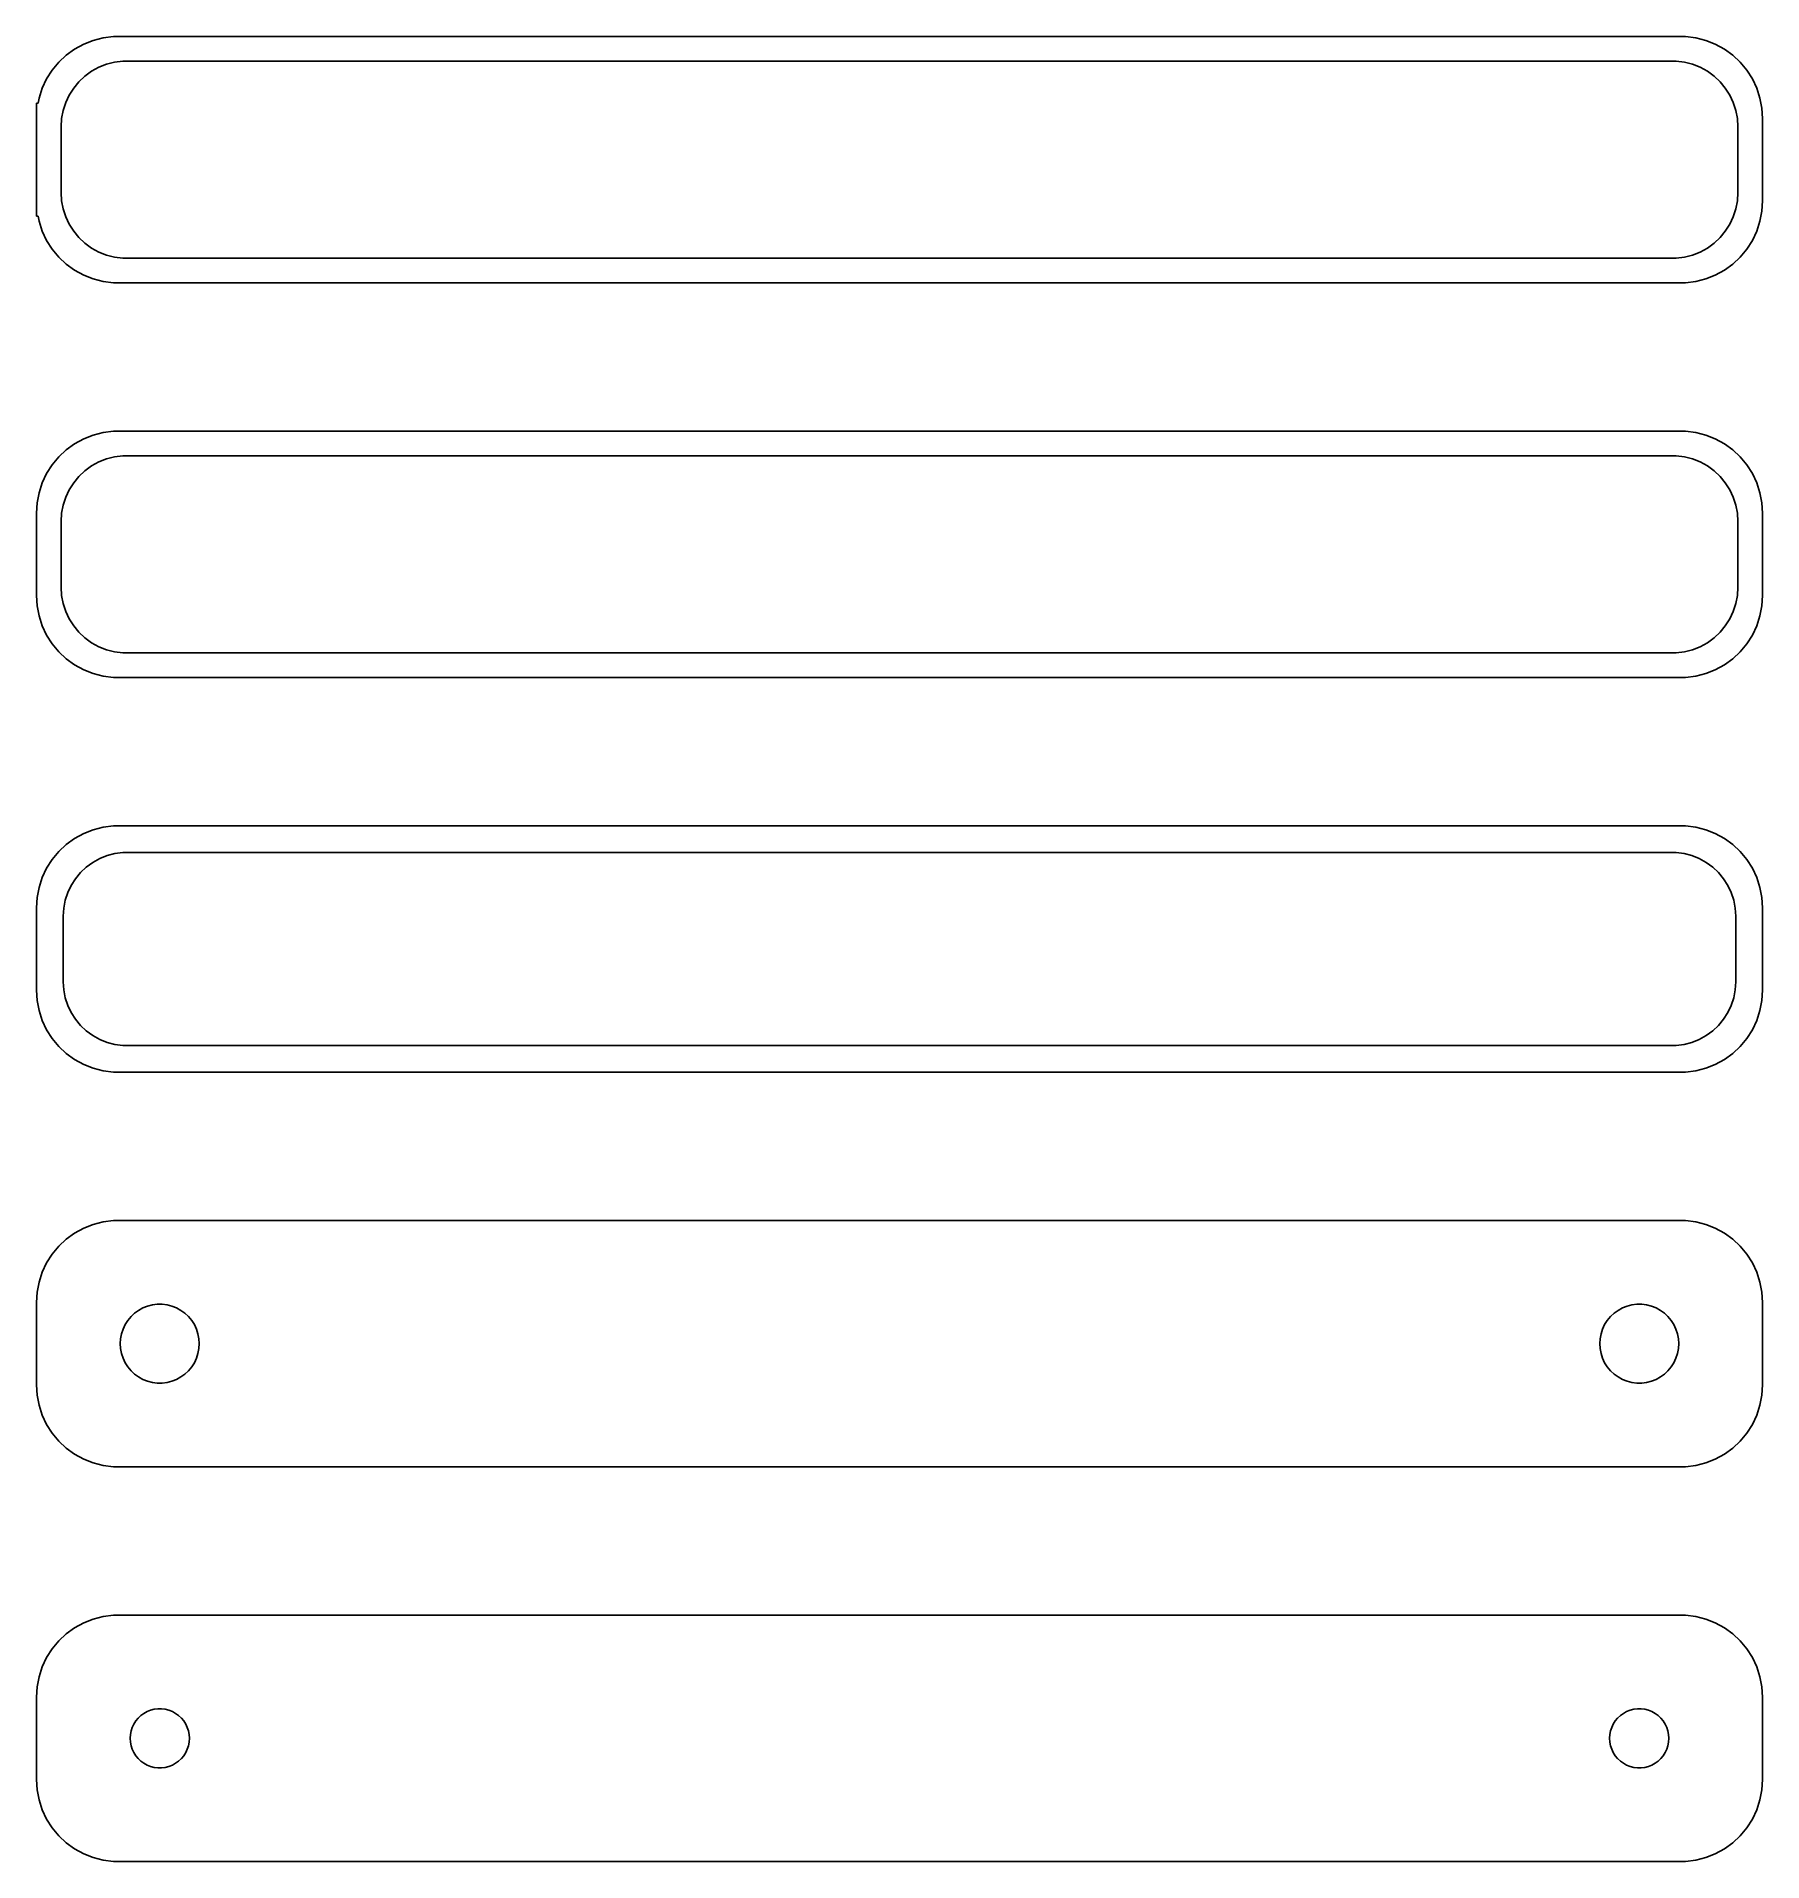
# Model space of a CAD drawing. Header units: metres. Extents: x -52 to 52, y 89 to 199.
import ezdxf

# ---------------------------------------------------------------- set-up
doc = ezdxf.new("R2010")
doc.units = ezdxf.units.M

msp = doc.modelspace()

# ---------------------------------------------------------------- linework, layer by layer
for p, q in [((-50.1791, 198.722), (-50.6871, 198.353)), ((-49.6289, 199.024), (-50.1791, 198.722)), ((-49.0451, 199.255), (-49.6289, 199.024)), ((-48.4369, 199.411), (-49.0451, 199.255)), ((-47.8139, 199.49), (-48.4369, 199.411)), ((47.8139, 199.49), (-47.8139, 199.49)), ((48.4369, 199.411), (47.8139, 199.49)), ((49.0451, 199.255), (48.4369, 199.411)), ((49.6289, 199.024), (49.0451, 199.255)), ((50.1791, 198.722), (49.6289, 199.024)), ((50.6871, 198.353), (50.1791, 198.722)), ((-51.1448, 197.923), (-51.5451, 197.439)), ((-50.6871, 198.353), (-51.1448, 197.923)), ((-49.1433, 197.377), (-48.7031, 197.619)), ((-48.7031, 197.619), (-48.2361, 197.804)), ((-48.2361, 197.804), (-47.7495, 197.929)), ((-47.7495, 197.929), (-47.2512, 197.992)), ((-47.2512, 197.992), (47.2512, 197.992)), ((47.2512, 197.992), (47.7495, 197.929)), ((47.7495, 197.929), (48.2361, 197.804)), ((48.2361, 197.804), (48.7031, 197.619)), ((48.7031, 197.619), (49.1433, 197.377)), ((51.1448, 197.923), (50.6871, 198.353)), ((51.5451, 197.439), (51.1448, 197.923)), ((-51.8815, 196.909), (-52.1489, 196.341)), ((-51.5451, 197.439), (-51.8815, 196.909)), ((-50.2361, 196.351), (-49.9159, 196.738)), ((-49.9159, 196.738), (-49.5497, 197.082)), ((-49.5497, 197.082), (-49.1433, 197.377)), ((49.1433, 197.377), (49.5497, 197.082)), ((49.5497, 197.082), (49.9159, 196.738)), ((49.9159, 196.738), (50.2361, 196.351)), ((51.8815, 196.909), (51.5451, 197.439)), ((52.1489, 196.341), (51.8815, 196.909)), ((-52.4, 195.444), (-52.5, 195.444)), ((-52.5, 195.444), (-52.5, 188.556)), ((-52.3429, 195.743), (-52.4, 195.444)), ((-52.1489, 196.341), (-52.3429, 195.743)), ((-50.8743, 194.995), (-50.7191, 195.472)), ((-50.7191, 195.472), (-50.5052, 195.927)), ((-50.5052, 195.927), (-50.2361, 196.351)), ((50.2361, 196.351), (50.5052, 195.927)), ((50.5052, 195.927), (50.7191, 195.472)), ((50.7191, 195.472), (50.8743, 194.995)), ((52.3429, 195.743), (52.1489, 196.341)), ((52.4606, 195.127), (52.3429, 195.743)), ((-51, 194), (-50.9685, 194.501)), ((-50.9685, 194.501), (-50.8743, 194.995)), ((50.8743, 194.995), (50.9685, 194.501)), ((50.9685, 194.501), (51, 194)), ((52.5, 194.5), (52.4606, 195.127)), ((52.5, 189.5), (52.5, 194.5)), ((-51, 190), (-51, 194)), ((51, 194), (51, 190)), ((-50.9685, 189.499), (-51, 190)), ((51, 190), (50.9685, 189.499)), ((-50.8743, 189.005), (-50.9685, 189.499)), ((-50.7191, 188.528), (-50.8743, 189.005)), ((50.8743, 189.005), (50.7191, 188.528)), ((50.9685, 189.499), (50.8743, 189.005)), ((52.3429, 188.257), (52.4606, 188.873)), ((52.4606, 188.873), (52.5, 189.5)), ((-52.5, 188.556), (-52.4, 188.556)), ((-52.4, 188.556), (-52.3429, 188.257)), ((-52.3429, 188.257), (-52.1489, 187.659)), ((-52.1489, 187.659), (-51.8815, 187.091)), ((-50.5052, 188.073), (-50.7191, 188.528)), ((-50.2361, 187.649), (-50.5052, 188.073)), ((-49.9159, 187.262), (-50.2361, 187.649)), ((50.2361, 187.649), (49.9159, 187.262)), ((50.5052, 188.073), (50.2361, 187.649)), ((50.7191, 188.528), (50.5052, 188.073)), ((51.8815, 187.091), (52.1489, 187.659)), ((52.1489, 187.659), (52.3429, 188.257)), ((-51.8815, 187.091), (-51.5451, 186.561)), ((-51.5451, 186.561), (-51.1448, 186.077)), ((-49.5497, 186.918), (-49.9159, 187.262)), ((-49.1433, 186.623), (-49.5497, 186.918)), ((-48.7031, 186.381), (-49.1433, 186.623)), ((49.1433, 186.623), (48.7031, 186.381)), ((49.5497, 186.918), (49.1433, 186.623)), ((49.9159, 187.262), (49.5497, 186.918)), ((51.1448, 186.077), (51.5451, 186.561)), ((51.5451, 186.561), (51.8815, 187.091)), ((-51.1448, 186.077), (-50.6871, 185.647)), ((-50.6871, 185.647), (-50.1791, 185.278)), ((-48.2361, 186.196), (-48.7031, 186.381)), ((-47.7495, 186.071), (-48.2361, 186.196)), ((-47.2512, 186.008), (-47.7495, 186.071)), ((47.2512, 186.008), (-47.2512, 186.008)), ((47.7495, 186.071), (47.2512, 186.008)), ((48.2361, 186.196), (47.7495, 186.071)), ((48.7031, 186.381), (48.2361, 186.196)), ((50.1791, 185.278), (50.6871, 185.647)), ((50.6871, 185.647), (51.1448, 186.077)), ((-50.1791, 185.278), (-49.6289, 184.976)), ((-49.6289, 184.976), (-49.0451, 184.745)), ((-49.0451, 184.745), (-48.4369, 184.589)), ((-48.4369, 184.589), (-47.8139, 184.51)), ((-47.8139, 184.51), (47.8139, 184.51)), ((47.8139, 184.51), (48.4369, 184.589)), ((48.4369, 184.589), (49.0451, 184.745)), ((49.0451, 184.745), (49.6289, 184.976)), ((49.6289, 184.976), (50.1791, 185.278)), ((-48.4369, 175.411), (-49.0451, 175.255)), ((-47.8139, 175.49), (-48.4369, 175.411)), ((47.8139, 175.49), (-47.8139, 175.49)), ((48.4369, 175.411), (47.8139, 175.49)), ((49.0451, 175.255), (48.4369, 175.411)), ((-50.6871, 174.353), (-51.1448, 173.923)), ((-50.1791, 174.722), (-50.6871, 174.353)), ((-49.6289, 175.024), (-50.1791, 174.722)), ((-49.0451, 175.255), (-49.6289, 175.024)), ((49.6289, 175.024), (49.0451, 175.255)), ((50.1791, 174.722), (49.6289, 175.024)), ((50.6871, 174.353), (50.1791, 174.722)), ((51.1448, 173.923), (50.6871, 174.353)), ((-51.5451, 173.439), (-51.8815, 172.909)), ((-51.1448, 173.923), (-51.5451, 173.439)), ((-49.5497, 173.082), (-49.1433, 173.377)), ((-49.1433, 173.377), (-48.7031, 173.619)), ((-48.7031, 173.619), (-48.2361, 173.804)), ((-48.2361, 173.804), (-47.7495, 173.929)), ((-47.7495, 173.929), (-47.2512, 173.992)), ((-47.2512, 173.992), (47.2512, 173.992)), ((47.2512, 173.992), (47.7495, 173.929)), ((47.7495, 173.929), (48.2361, 173.804)), ((48.2361, 173.804), (48.7031, 173.619)), ((48.7031, 173.619), (49.1433, 173.377)), ((49.1433, 173.377), (49.5497, 173.082)), ((51.5451, 173.439), (51.1448, 173.923)), ((51.8815, 172.909), (51.5451, 173.439)), ((-52.1489, 172.341), (-52.3429, 171.743)), ((-51.8815, 172.909), (-52.1489, 172.341)), ((-50.5052, 171.927), (-50.2361, 172.351)), ((-50.2361, 172.351), (-49.9159, 172.738)), ((-49.9159, 172.738), (-49.5497, 173.082)), ((49.5497, 173.082), (49.9159, 172.738)), ((49.9159, 172.738), (50.2361, 172.351)), ((50.2361, 172.351), (50.5052, 171.927)), ((52.1489, 172.341), (51.8815, 172.909)), ((52.3429, 171.743), (52.1489, 172.341)), ((-52.4606, 171.127), (-52.5, 170.5)), ((-52.3429, 171.743), (-52.4606, 171.127)), ((-50.9685, 170.501), (-50.8743, 170.995)), ((-50.8743, 170.995), (-50.7191, 171.472)), ((-50.7191, 171.472), (-50.5052, 171.927)), ((50.5052, 171.927), (50.7191, 171.472)), ((50.7191, 171.472), (50.8743, 170.995)), ((50.8743, 170.995), (50.9685, 170.501)), ((52.4606, 171.127), (52.3429, 171.743)), ((52.5, 170.5), (52.4606, 171.127)), ((-52.5, 170.5), (-52.5, 165.5)), ((-51, 170), (-50.9685, 170.501)), ((-51, 166), (-51, 170)), ((50.9685, 170.501), (51, 170)), ((51, 170), (51, 166)), ((52.5, 165.5), (52.5, 170.5)), ((-52.5, 165.5), (-52.4606, 164.873)), ((-50.9685, 165.499), (-51, 166)), ((-50.8743, 165.005), (-50.9685, 165.499)), ((50.9685, 165.499), (50.8743, 165.005)), ((51, 166), (50.9685, 165.499)), ((52.4606, 164.873), (52.5, 165.5)), ((-52.4606, 164.873), (-52.3429, 164.257)), ((-52.3429, 164.257), (-52.1489, 163.659)), ((-50.7191, 164.528), (-50.8743, 165.005)), ((-50.5052, 164.073), (-50.7191, 164.528)), ((50.7191, 164.528), (50.5052, 164.073)), ((50.8743, 165.005), (50.7191, 164.528)), ((52.1489, 163.659), (52.3429, 164.257)), ((52.3429, 164.257), (52.4606, 164.873)), ((-52.1489, 163.659), (-51.8815, 163.091)), ((-50.2361, 163.649), (-50.5052, 164.073)), ((-49.9159, 163.262), (-50.2361, 163.649)), ((-49.5497, 162.918), (-49.9159, 163.262)), ((49.9159, 163.262), (49.5497, 162.918)), ((50.2361, 163.649), (49.9159, 163.262)), ((50.5052, 164.073), (50.2361, 163.649)), ((51.8815, 163.091), (52.1489, 163.659)), ((-51.8815, 163.091), (-51.5451, 162.561)), ((-51.5451, 162.561), (-51.1448, 162.077)), ((-51.1448, 162.077), (-50.6871, 161.647)), ((-49.1433, 162.623), (-49.5497, 162.918)), ((-48.7031, 162.381), (-49.1433, 162.623)), ((-48.2361, 162.196), (-48.7031, 162.381)), ((-47.7495, 162.071), (-48.2361, 162.196)), ((-47.2512, 162.008), (-47.7495, 162.071)), ((47.7495, 162.071), (47.2512, 162.008)), ((48.2361, 162.196), (47.7495, 162.071)), ((48.7031, 162.381), (48.2361, 162.196)), ((49.1433, 162.623), (48.7031, 162.381)), ((49.5497, 162.918), (49.1433, 162.623)), ((50.6871, 161.647), (51.1448, 162.077)), ((51.1448, 162.077), (51.5451, 162.561)), ((51.5451, 162.561), (51.8815, 163.091)), ((-50.6871, 161.647), (-50.1791, 161.278)), ((-50.1791, 161.278), (-49.6289, 160.976)), ((-49.6289, 160.976), (-49.0451, 160.745)), ((47.2512, 162.008), (-47.2512, 162.008)), ((49.0451, 160.745), (49.6289, 160.976)), ((49.6289, 160.976), (50.1791, 161.278)), ((50.1791, 161.278), (50.6871, 161.647)), ((-49.0451, 160.745), (-48.4369, 160.589)), ((-48.4369, 160.589), (-47.8139, 160.51)), ((-47.8139, 160.51), (47.8139, 160.51)), ((47.8139, 160.51), (48.4369, 160.589)), ((48.4369, 160.589), (49.0451, 160.745)), ((-49.6289, 151.024), (-50.1791, 150.722)), ((-49.0451, 151.255), (-49.6289, 151.024)), ((-48.4369, 151.411), (-49.0451, 151.255)), ((-47.8139, 151.49), (-48.4369, 151.411)), ((47.8139, 151.49), (-47.8139, 151.49)), ((48.4369, 151.411), (47.8139, 151.49)), ((49.0451, 151.255), (48.4369, 151.411)), ((49.6289, 151.024), (49.0451, 151.255)), ((50.1791, 150.722), (49.6289, 151.024)), ((-51.1448, 149.923), (-51.5451, 149.439)), ((-50.6871, 150.353), (-51.1448, 149.923)), ((-50.1791, 150.722), (-50.6871, 150.353)), ((-47.7256, 149.804), (-47.2432, 149.865)), ((-47.2432, 149.865), (47.2432, 149.865)), ((47.2432, 149.865), (47.7256, 149.804)), ((50.6871, 150.353), (50.1791, 150.722)), ((51.1448, 149.923), (50.6871, 150.353)), ((51.5451, 149.439), (51.1448, 149.923)), ((-51.8815, 148.909), (-52.1489, 148.341)), ((-51.5451, 149.439), (-51.8815, 148.909)), ((-49.823, 148.651), (-49.4685, 148.984)), ((-49.4685, 148.984), (-49.0751, 149.27)), ((-49.0751, 149.27), (-48.6489, 149.504)), ((-48.6489, 149.504), (-48.1967, 149.683)), ((-48.1967, 149.683), (-47.7256, 149.804)), ((47.7256, 149.804), (48.1967, 149.683)), ((48.1967, 149.683), (48.6489, 149.504)), ((48.6489, 149.504), (49.0751, 149.27)), ((49.0751, 149.27), (49.4685, 148.984)), ((49.4685, 148.984), (49.823, 148.651)), ((51.8815, 148.909), (51.5451, 149.439)), ((52.1489, 148.341), (51.8815, 148.909)), ((-52.3429, 147.743), (-52.4606, 147.127)), ((-52.1489, 148.341), (-52.3429, 147.743)), ((-50.6007, 147.426), (-50.3936, 147.866)), ((-50.3936, 147.866), (-50.133, 148.276)), ((-50.133, 148.276), (-49.823, 148.651)), ((49.823, 148.651), (50.133, 148.276)), ((50.133, 148.276), (50.3936, 147.866)), ((50.3936, 147.866), (50.6007, 147.426)), ((52.3429, 147.743), (52.1489, 148.341)), ((52.4606, 147.127), (52.3429, 147.743)), ((-52.4606, 147.127), (-52.5, 146.5)), ((-52.5, 146.5), (-52.5, 141.5)), ((-50.8421, 146.485), (-50.751, 146.963)), ((-50.751, 146.963), (-50.6007, 147.426)), ((50.6007, 147.426), (50.751, 146.963)), ((50.751, 146.963), (50.8421, 146.485)), ((52.5, 146.5), (52.4606, 147.127)), ((52.5, 141.5), (52.5, 146.5)), ((-50.8726, 146), (-50.8421, 146.485)), ((-50.8726, 142), (-50.8726, 146)), ((50.8421, 146.485), (50.8726, 146)), ((50.8726, 146), (50.8726, 142)), ((-52.5, 141.5), (-52.4606, 140.873)), ((-50.8421, 141.515), (-50.8726, 142)), ((-50.751, 141.037), (-50.8421, 141.515)), ((-50.6007, 140.574), (-50.751, 141.037)), ((50.751, 141.037), (50.6007, 140.574)), ((50.8421, 141.515), (50.751, 141.037)), ((50.8726, 142), (50.8421, 141.515)), ((52.4606, 140.873), (52.5, 141.5)), ((-52.4606, 140.873), (-52.3429, 140.257)), ((-52.3429, 140.257), (-52.1489, 139.659)), ((-50.3936, 140.134), (-50.6007, 140.574)), ((-50.133, 139.724), (-50.3936, 140.134)), ((50.3936, 140.134), (50.133, 139.724)), ((50.6007, 140.574), (50.3936, 140.134)), ((52.1489, 139.659), (52.3429, 140.257)), ((52.3429, 140.257), (52.4606, 140.873)), ((-52.1489, 139.659), (-51.8815, 139.091)), ((-51.8815, 139.091), (-51.5451, 138.561)), ((-49.823, 139.349), (-50.133, 139.724)), ((-49.4685, 139.016), (-49.823, 139.349)), ((-49.0751, 138.73), (-49.4685, 139.016)), ((-48.6489, 138.496), (-49.0751, 138.73)), ((49.0751, 138.73), (48.6489, 138.496)), ((49.4685, 139.016), (49.0751, 138.73)), ((49.823, 139.349), (49.4685, 139.016)), ((50.133, 139.724), (49.823, 139.349)), ((51.5451, 138.561), (51.8815, 139.091)), ((51.8815, 139.091), (52.1489, 139.659)), ((-51.5451, 138.561), (-51.1448, 138.077)), ((-51.1448, 138.077), (-50.6871, 137.647)), ((-50.6871, 137.647), (-50.1791, 137.278)), ((-48.1967, 138.317), (-48.6489, 138.496)), ((-47.7256, 138.196), (-48.1967, 138.317)), ((-47.2432, 138.135), (-47.7256, 138.196)), ((47.2432, 138.135), (-47.2432, 138.135)), ((47.7256, 138.196), (47.2432, 138.135)), ((48.1967, 138.317), (47.7256, 138.196)), ((48.6489, 138.496), (48.1967, 138.317)), ((50.1791, 137.278), (50.6871, 137.647)), ((50.6871, 137.647), (51.1448, 138.077)), ((51.1448, 138.077), (51.5451, 138.561)), ((-50.1791, 137.278), (-49.6289, 136.976)), ((-49.6289, 136.976), (-49.0451, 136.745)), ((-49.0451, 136.745), (-48.4369, 136.589)), ((-48.4369, 136.589), (-47.8139, 136.51)), ((-47.8139, 136.51), (47.8139, 136.51)), ((47.8139, 136.51), (48.4369, 136.589)), ((48.4369, 136.589), (49.0451, 136.745)), ((49.0451, 136.745), (49.6289, 136.976)), ((49.6289, 136.976), (50.1791, 137.278)), ((-50.1791, 126.722), (-50.6871, 126.353)), ((-49.6289, 127.024), (-50.1791, 126.722)), ((-49.0451, 127.255), (-49.6289, 127.024)), ((-48.4369, 127.411), (-49.0451, 127.255)), ((-47.8139, 127.49), (-48.4369, 127.411)), ((47.8139, 127.49), (-47.8139, 127.49)), ((48.4369, 127.411), (47.8139, 127.49)), ((49.0451, 127.255), (48.4369, 127.411)), ((49.6289, 127.024), (49.0451, 127.255)), ((50.1791, 126.722), (49.6289, 127.024)), ((50.6871, 126.353), (50.1791, 126.722)), ((-51.5451, 125.439), (-51.8815, 124.909)), ((-51.1448, 125.923), (-51.5451, 125.439)), ((-50.6871, 126.353), (-51.1448, 125.923)), ((51.1448, 125.923), (50.6871, 126.353)), ((51.5451, 125.439), (51.1448, 125.923)), ((51.8815, 124.909), (51.5451, 125.439)), ((-52.1489, 124.341), (-52.3429, 123.743)), ((-51.8815, 124.909), (-52.1489, 124.341)), ((52.1489, 124.341), (51.8815, 124.909)), ((52.3429, 123.743), (52.1489, 124.341)), ((-52.3429, 123.743), (-52.4606, 123.127)), ((52.4606, 123.127), (52.3429, 123.743)), ((-52.4606, 123.127), (-52.5, 122.5)), ((-52.5, 122.5), (-52.5, 117.5)), ((-46.286, 122.026), (-46.0219, 122.172)), ((-46.0219, 122.172), (-45.7416, 122.283)), ((-45.7416, 122.283), (-45.4497, 122.357)), ((-45.4497, 122.357), (-45.1507, 122.395)), ((-45.1507, 122.395), (-44.8493, 122.395)), ((-44.8493, 122.395), (-44.5503, 122.357)), ((-44.5503, 122.357), (-44.2584, 122.283)), ((-44.2584, 122.283), (-43.9781, 122.172)), ((-43.9781, 122.172), (-43.714, 122.026)), ((43.714, 122.026), (43.9781, 122.172)), ((43.9781, 122.172), (44.2584, 122.283)), ((44.2584, 122.283), (44.5503, 122.357)), ((44.5503, 122.357), (44.8493, 122.395)), ((44.8493, 122.395), (45.1507, 122.395)), ((45.1507, 122.395), (45.4497, 122.357)), ((45.4497, 122.357), (45.7416, 122.283)), ((45.7416, 122.283), (46.0219, 122.172)), ((46.0219, 122.172), (46.286, 122.026)), ((52.5, 122.5), (52.4606, 123.127)), ((52.5, 117.5), (52.5, 122.5)), ((-47.2315, 120.883), (-47.1031, 121.156)), ((-47.1031, 121.156), (-46.9416, 121.411)), ((-46.9416, 121.411), (-46.7495, 121.643)), ((-46.7495, 121.643), (-46.5298, 121.849)), ((-46.5298, 121.849), (-46.286, 122.026)), ((-43.714, 122.026), (-43.4702, 121.849)), ((-43.4702, 121.849), (-43.2505, 121.643)), ((-43.2505, 121.643), (-43.0583, 121.411)), ((-43.0583, 121.411), (-42.8969, 121.156)), ((-42.8969, 121.156), (-42.7685, 120.883)), ((42.7685, 120.883), (42.8969, 121.156)), ((42.8969, 121.156), (43.0583, 121.411)), ((43.0583, 121.411), (43.2505, 121.643)), ((43.2505, 121.643), (43.4702, 121.849)), ((43.4702, 121.849), (43.714, 122.026)), ((46.286, 122.026), (46.5298, 121.849)), ((46.5298, 121.849), (46.7495, 121.643)), ((46.7495, 121.643), (46.9416, 121.411)), ((46.9416, 121.411), (47.1031, 121.156)), ((47.1031, 121.156), (47.2315, 120.883)), ((-47.4, 120), (-47.3811, 120.301)), ((-47.3811, 119.699), (-47.4, 120)), ((-47.3811, 120.301), (-47.3246, 120.597)), ((-47.3246, 120.597), (-47.2315, 120.883)), ((-42.7685, 120.883), (-42.6754, 120.597)), ((-42.6754, 120.597), (-42.6189, 120.301)), ((-42.6189, 120.301), (-42.6, 120)), ((-42.6, 120), (-42.6189, 119.699)), ((42.6, 120), (42.6189, 120.301)), ((42.6189, 119.699), (42.6, 120)), ((42.6189, 120.301), (42.6754, 120.597)), ((42.6754, 120.597), (42.7685, 120.883)), ((47.2315, 120.883), (47.3246, 120.597)), ((47.3246, 120.597), (47.3811, 120.301)), ((47.3811, 120.301), (47.4, 120)), ((47.4, 120), (47.3811, 119.699)), ((-47.3246, 119.403), (-47.3811, 119.699)), ((-47.2315, 119.117), (-47.3246, 119.403)), ((-47.1031, 118.844), (-47.2315, 119.117)), ((-46.9416, 118.589), (-47.1031, 118.844)), ((-42.8969, 118.844), (-43.0583, 118.589)), ((-42.7685, 119.117), (-42.8969, 118.844)), ((-42.6754, 119.403), (-42.7685, 119.117)), ((-42.6189, 119.699), (-42.6754, 119.403)), ((42.6754, 119.403), (42.6189, 119.699)), ((42.7685, 119.117), (42.6754, 119.403)), ((42.8969, 118.844), (42.7685, 119.117)), ((43.0583, 118.589), (42.8969, 118.844)), ((47.1031, 118.844), (46.9416, 118.589)), ((47.2315, 119.117), (47.1031, 118.844)), ((47.3246, 119.403), (47.2315, 119.117)), ((47.3811, 119.699), (47.3246, 119.403)), ((-46.7495, 118.357), (-46.9416, 118.589)), ((-46.5298, 118.151), (-46.7495, 118.357)), ((-46.286, 117.974), (-46.5298, 118.151)), ((-46.0219, 117.828), (-46.286, 117.974)), ((-45.7416, 117.717), (-46.0219, 117.828)), ((-45.4497, 117.643), (-45.7416, 117.717)), ((-45.1507, 117.605), (-45.4497, 117.643)), ((-44.5503, 117.643), (-44.8493, 117.605)), ((-44.2584, 117.717), (-44.5503, 117.643)), ((-43.9781, 117.828), (-44.2584, 117.717)), ((-43.714, 117.974), (-43.9781, 117.828)), ((-43.4702, 118.151), (-43.714, 117.974)), ((-43.2505, 118.357), (-43.4702, 118.151)), ((-43.0583, 118.589), (-43.2505, 118.357)), ((43.2505, 118.357), (43.0583, 118.589)), ((43.4702, 118.151), (43.2505, 118.357)), ((43.714, 117.974), (43.4702, 118.151)), ((43.9781, 117.828), (43.714, 117.974)), ((44.2584, 117.717), (43.9781, 117.828)), ((44.5503, 117.643), (44.2584, 117.717)), ((44.8493, 117.605), (44.5503, 117.643)), ((45.4497, 117.643), (45.1507, 117.605)), ((45.7416, 117.717), (45.4497, 117.643)), ((46.0219, 117.828), (45.7416, 117.717)), ((46.286, 117.974), (46.0219, 117.828)), ((46.5298, 118.151), (46.286, 117.974)), ((46.7495, 118.357), (46.5298, 118.151)), ((46.9416, 118.589), (46.7495, 118.357)), ((-52.5, 117.5), (-52.4606, 116.873)), ((-52.4606, 116.873), (-52.3429, 116.257)), ((-44.8493, 117.605), (-45.1507, 117.605)), ((45.1507, 117.605), (44.8493, 117.605)), ((52.3429, 116.257), (52.4606, 116.873)), ((52.4606, 116.873), (52.5, 117.5)), ((-52.3429, 116.257), (-52.1489, 115.659)), ((-52.1489, 115.659), (-51.8815, 115.091)), ((51.8815, 115.091), (52.1489, 115.659)), ((52.1489, 115.659), (52.3429, 116.257)), ((-51.8815, 115.091), (-51.5451, 114.561)), ((-51.5451, 114.561), (-51.1448, 114.077)), ((51.1448, 114.077), (51.5451, 114.561)), ((51.5451, 114.561), (51.8815, 115.091)), ((-51.1448, 114.077), (-50.6871, 113.647)), ((-50.6871, 113.647), (-50.1791, 113.278)), ((-50.1791, 113.278), (-49.6289, 112.976)), ((49.6289, 112.976), (50.1791, 113.278)), ((50.1791, 113.278), (50.6871, 113.647)), ((50.6871, 113.647), (51.1448, 114.077)), ((-49.6289, 112.976), (-49.0451, 112.745)), ((-49.0451, 112.745), (-48.4369, 112.589)), ((-48.4369, 112.589), (-47.8139, 112.51)), ((-47.8139, 112.51), (47.8139, 112.51)), ((47.8139, 112.51), (48.4369, 112.589)), ((48.4369, 112.589), (49.0451, 112.745)), ((49.0451, 112.745), (49.6289, 112.976)), ((-49.0451, 103.255), (-49.6289, 103.024)), ((-48.4369, 103.411), (-49.0451, 103.255)), ((-47.8139, 103.49), (-48.4369, 103.411)), ((47.8139, 103.49), (-47.8139, 103.49)), ((48.4369, 103.411), (47.8139, 103.49)), ((49.0451, 103.255), (48.4369, 103.411)), ((49.6289, 103.024), (49.0451, 103.255)), ((-50.6871, 102.353), (-51.1448, 101.923)), ((-50.1791, 102.722), (-50.6871, 102.353)), ((-49.6289, 103.024), (-50.1791, 102.722)), ((50.1791, 102.722), (49.6289, 103.024)), ((50.6871, 102.353), (50.1791, 102.722)), ((51.1448, 101.923), (50.6871, 102.353)), ((-51.5451, 101.439), (-51.8815, 100.909)), ((-51.1448, 101.923), (-51.5451, 101.439)), ((51.5451, 101.439), (51.1448, 101.923)), ((51.8815, 100.909), (51.5451, 101.439)), ((-52.1489, 100.341), (-52.3429, 99.7434)), ((-51.8815, 100.909), (-52.1489, 100.341)), ((52.1489, 100.341), (51.8815, 100.909)), ((52.3429, 99.7434), (52.1489, 100.341)), ((-52.4606, 99.1267), (-52.5, 98.5)), ((-52.3429, 99.7434), (-52.4606, 99.1267)), ((52.4606, 99.1267), (52.3429, 99.7434)), ((52.5, 98.5), (52.4606, 99.1267)), ((-52.5, 98.5), (-52.5, 93.5)), ((-45.7664, 97.6287), (-45.5562, 97.7119)), ((-45.5562, 97.7119), (-45.3373, 97.7681)), ((-45.3373, 97.7681), (-45.113, 97.7964)), ((-45.113, 97.7964), (-44.887, 97.7964)), ((-44.887, 97.7964), (-44.6627, 97.7681)), ((-44.6627, 97.7681), (-44.4438, 97.7119)), ((-44.4438, 97.7119), (-44.2336, 97.6287)), ((44.2336, 97.6287), (44.4438, 97.7119)), ((44.4438, 97.7119), (44.6627, 97.7681)), ((44.6627, 97.7681), (44.887, 97.7964)), ((44.887, 97.7964), (45.113, 97.7964)), ((45.113, 97.7964), (45.3373, 97.7681)), ((45.3373, 97.7681), (45.5562, 97.7119)), ((45.5562, 97.7119), (45.7664, 97.6287)), ((52.5, 93.5), (52.5, 98.5)), ((-46.7434, 96.4476), (-46.6736, 96.6626)), ((-46.6736, 96.6626), (-46.5773, 96.8671)), ((-46.5773, 96.8671), (-46.4562, 97.058)), ((-46.4562, 97.058), (-46.3121, 97.2322)), ((-46.3121, 97.2322), (-46.1474, 97.3869)), ((-46.1474, 97.3869), (-45.9645, 97.5198)), ((-45.9645, 97.5198), (-45.7664, 97.6287)), ((-44.2336, 97.6287), (-44.0355, 97.5198)), ((-44.0355, 97.5198), (-43.8526, 97.3869)), ((-43.8526, 97.3869), (-43.6879, 97.2322)), ((-43.6879, 97.2322), (-43.5438, 97.058)), ((-43.5438, 97.058), (-43.4226, 96.8671)), ((-43.4226, 96.8671), (-43.3264, 96.6626)), ((-43.3264, 96.6626), (-43.2565, 96.4476)), ((43.2565, 96.4476), (43.3264, 96.6626)), ((43.3264, 96.6626), (43.4226, 96.8671)), ((43.4226, 96.8671), (43.5438, 97.058)), ((43.5438, 97.058), (43.6879, 97.2322)), ((43.6879, 97.2322), (43.8526, 97.3869)), ((43.8526, 97.3869), (44.0355, 97.5198)), ((44.0355, 97.5198), (44.2336, 97.6287)), ((45.7664, 97.6287), (45.9645, 97.5198)), ((45.9645, 97.5198), (46.1474, 97.3869)), ((46.1474, 97.3869), (46.3121, 97.2322)), ((46.3121, 97.2322), (46.4562, 97.058)), ((46.4562, 97.058), (46.5773, 96.8671)), ((46.5773, 96.8671), (46.6736, 96.6626)), ((46.6736, 96.6626), (46.7434, 96.4476)), ((-46.8, 96), (-46.7858, 96.2256)), ((-46.7858, 95.7744), (-46.8, 96)), ((-46.7858, 96.2256), (-46.7434, 96.4476)), ((-46.7434, 95.5524), (-46.7858, 95.7744)), ((-46.6736, 95.3374), (-46.7434, 95.5524)), ((-43.2565, 95.5524), (-43.3264, 95.3374)), ((-43.2565, 96.4476), (-43.2142, 96.2256)), ((-43.2142, 95.7744), (-43.2565, 95.5524)), ((-43.2142, 96.2256), (-43.2, 96)), ((-43.2, 96), (-43.2142, 95.7744)), ((43.2, 96), (43.2142, 96.2256)), ((43.2142, 95.7744), (43.2, 96)), ((43.2142, 96.2256), (43.2565, 96.4476)), ((43.2565, 95.5524), (43.2142, 95.7744)), ((43.3264, 95.3374), (43.2565, 95.5524)), ((46.7434, 95.5524), (46.6736, 95.3374)), ((46.7434, 96.4476), (46.7858, 96.2256)), ((46.7858, 95.7744), (46.7434, 95.5524)), ((46.7858, 96.2256), (46.8, 96)), ((46.8, 96), (46.7858, 95.7744)), ((-46.5773, 95.1329), (-46.6736, 95.3374)), ((-46.4562, 94.942), (-46.5773, 95.1329)), ((-46.3121, 94.7678), (-46.4562, 94.942)), ((-46.1474, 94.6131), (-46.3121, 94.7678)), ((-45.9645, 94.4802), (-46.1474, 94.6131)), ((-45.7664, 94.3713), (-45.9645, 94.4802)), ((-45.5562, 94.2881), (-45.7664, 94.3713)), ((-44.2336, 94.3713), (-44.4438, 94.2881)), ((-44.0355, 94.4802), (-44.2336, 94.3713)), ((-43.8526, 94.6131), (-44.0355, 94.4802)), ((-43.6879, 94.7678), (-43.8526, 94.6131)), ((-43.5438, 94.942), (-43.6879, 94.7678)), ((-43.4226, 95.1329), (-43.5438, 94.942)), ((-43.3264, 95.3374), (-43.4226, 95.1329)), ((43.4226, 95.1329), (43.3264, 95.3374)), ((43.5438, 94.942), (43.4226, 95.1329)), ((43.6879, 94.7678), (43.5438, 94.942)), ((43.8526, 94.6131), (43.6879, 94.7678)), ((44.0355, 94.4802), (43.8526, 94.6131)), ((44.2336, 94.3713), (44.0355, 94.4802)), ((44.4438, 94.2881), (44.2336, 94.3713)), ((45.7664, 94.3713), (45.5562, 94.2881)), ((45.9645, 94.4802), (45.7664, 94.3713)), ((46.1474, 94.6131), (45.9645, 94.4802)), ((46.3121, 94.7678), (46.1474, 94.6131)), ((46.4562, 94.942), (46.3121, 94.7678)), ((46.5773, 95.1329), (46.4562, 94.942)), ((46.6736, 95.3374), (46.5773, 95.1329)), ((-52.5, 93.5), (-52.4606, 92.8733)), ((-45.3373, 94.2319), (-45.5562, 94.2881)), ((-45.113, 94.2036), (-45.3373, 94.2319)), ((-44.887, 94.2036), (-45.113, 94.2036)), ((-44.6627, 94.2319), (-44.887, 94.2036)), ((-44.4438, 94.2881), (-44.6627, 94.2319)), ((44.6627, 94.2319), (44.4438, 94.2881)), ((44.887, 94.2036), (44.6627, 94.2319)), ((45.113, 94.2036), (44.887, 94.2036)), ((45.3373, 94.2319), (45.113, 94.2036)), ((45.5562, 94.2881), (45.3373, 94.2319)), ((52.4606, 92.8733), (52.5, 93.5)), ((-52.4606, 92.8733), (-52.3429, 92.2566)), ((-52.3429, 92.2566), (-52.1489, 91.6594)), ((52.1489, 91.6594), (52.3429, 92.2566)), ((52.3429, 92.2566), (52.4606, 92.8733)), ((-52.1489, 91.6594), (-51.8815, 91.0912)), ((-51.8815, 91.0912), (-51.5451, 90.5611)), ((51.5451, 90.5611), (51.8815, 91.0912)), ((51.8815, 91.0912), (52.1489, 91.6594)), ((-51.5451, 90.5611), (-51.1448, 90.0773)), ((-51.1448, 90.0773), (-50.6871, 89.6474)), ((50.6871, 89.6474), (51.1448, 90.0773)), ((51.1448, 90.0773), (51.5451, 90.5611)), ((-50.6871, 89.6474), (-50.1791, 89.2784)), ((-50.1791, 89.2784), (-49.6289, 88.9759)), ((-49.6289, 88.9759), (-49.0451, 88.7447)), ((49.0451, 88.7447), (49.6289, 88.9759)), ((49.6289, 88.9759), (50.1791, 89.2784)), ((50.1791, 89.2784), (50.6871, 89.6474)), ((-49.0451, 88.7447), (-48.4369, 88.5886)), ((-48.4369, 88.5886), (-47.8139, 88.5099)), ((-47.8139, 88.5099), (47.8139, 88.5099)), ((47.8139, 88.5099), (48.4369, 88.5886)), ((48.4369, 88.5886), (49.0451, 88.7447))]:
    msp.add_line(p, q)

doc.saveas('drawing.dxf')
